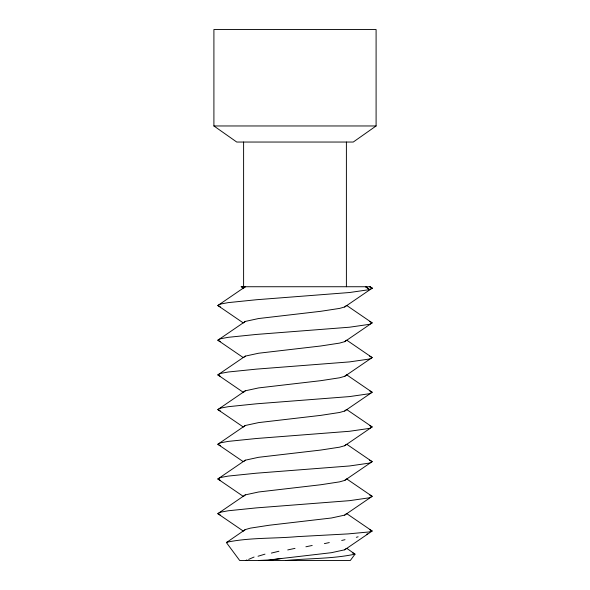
<?xml version="1.0" encoding="UTF-8"?>
<svg xmlns="http://www.w3.org/2000/svg" width="590" height="590" viewBox="0 0 590 590"><rect width="100%" height="100%" fill="white"/><g stroke="black" fill="none" stroke-linecap="round" stroke-linejoin="round"><path stroke-width="0.89" d="M346.92 548.435L355.018 554.143L350.305 560.5L239.695 560.5L226.405 542.579L245.307 529.569L250.448 528.124L269.276 525.233L331.381 518.005L344.693 515.114L372.172 496.323L346.92 479.058M246.082 560.5L246.738 559.925L247.476 560.5M241.413 286.733L243.552 288.178L245.307 286.733L217.828 305.524L243.08 322.789M243.552 322.87L245.307 321.425L258.619 318.534L320.724 311.306L339.552 308.415L344.693 306.97L372.172 288.178L370.055 286.733L241.081 286.733M243.552 357.562L245.307 356.117L258.619 353.226L320.724 345.998L339.552 343.107L344.693 341.662L372.172 322.87L346.92 305.598M344.693 306.97L346.448 305.524M243.552 392.247L245.307 390.801L258.619 387.91L320.724 380.683L339.552 377.792L344.693 376.346L372.172 357.562L346.92 340.29M344.693 341.662L346.448 340.216M243.552 426.939L245.307 425.493L258.619 422.602L320.724 415.375L339.552 412.484L344.693 411.038L372.172 392.247L346.92 374.982M344.693 376.346L346.448 374.901M243.552 461.631L245.307 460.185L258.619 457.294L320.724 450.067L339.552 447.176L344.693 445.73L372.172 426.939L346.92 409.674M344.693 411.038L346.448 409.593M243.552 496.323L245.307 494.877L258.619 491.986L320.724 484.759L339.552 481.868L344.693 480.422L372.172 461.631L346.92 444.366M344.693 445.73L346.448 444.285M243.552 531.015L245.307 529.569M344.693 480.422L346.448 478.977M344.693 515.114L346.448 513.669M258.523 560.5L269.276 559.925L331.381 552.697L344.693 549.806L346.448 548.361M376.096 125.965L353.255 142.043L236.745 142.043L213.905 125.965L213.905 29.5L376.096 29.5L376.096 125.965L213.905 125.965M245.307 321.425L217.828 340.216L243.08 357.481M245.307 356.117L217.828 374.901L243.08 392.173M245.307 390.801L217.828 409.593L243.08 426.865M245.307 425.493L217.828 444.285L243.08 461.55M245.307 460.185L217.828 478.977L243.08 496.242M245.307 494.877L217.828 513.669L243.08 530.934M344.693 549.806L372.172 531.015L346.92 513.743M370.026 286.733L372.172 288.178L369.539 289.624L349.568 292.515L256.414 299.742L228.168 302.633L220.461 304.079L217.828 305.524L220.461 306.97M226.744 542.262C249.688 537.446 273.79 538.722 297.161 536.642L348.048 533.906L368.853 531.974L372.172 531.015L369.539 529.569M248.626 559.401L254.076 557.034M366.81 534.164L367.467 533.906M258.022 556.245L264.991 554.143M356.294 537.32L358.115 536.797M355.018 554.143C332.48 558.966 308.946 558.229 286.002 560.5M271.37 553.088L278.908 551.252M341.699 540.477L345.017 539.688M287.736 549.939L295 548.361M324.397 543.626L329.294 542.579M305.893 546.783L312.199 545.47M267.351 560.5L281.681 558.479M352.282 552.874L354.347 553.516M369.539 286.733L372.172 288.178M369.539 321.425L372.172 322.87L369.539 324.316L349.568 327.207L256.414 334.434L228.168 337.325L220.461 338.771L217.828 340.216L220.461 341.662M369.539 356.117L372.172 357.562L369.539 359.008L349.568 361.899L256.414 369.126L228.168 372.01L220.461 373.455L217.828 374.901L220.461 376.346M369.539 390.801L372.172 392.247L369.539 393.692L349.568 396.583L256.414 403.811L228.168 406.702L220.461 408.147L217.828 409.593L220.461 411.038M369.539 425.493L372.172 426.939L369.539 428.384L349.568 431.275L256.414 438.503L228.168 441.394L220.461 442.839L217.828 444.285L220.461 445.73M369.539 460.185L372.172 461.631L369.539 463.076L349.568 465.967L256.414 473.195L228.168 476.086L220.461 477.531L217.828 478.977L220.461 480.422M369.539 494.877L372.172 496.323L369.539 497.768L349.568 500.659L256.414 507.887L228.168 510.778L220.461 512.223L217.828 513.669L220.461 515.114M365.402 286.733L369.539 289.624L365.984 286.733M241.775 286.733L243.552 288.178M346.396 142.043L346.396 286.733M243.604 142.043L243.604 286.733"/></g></svg>
